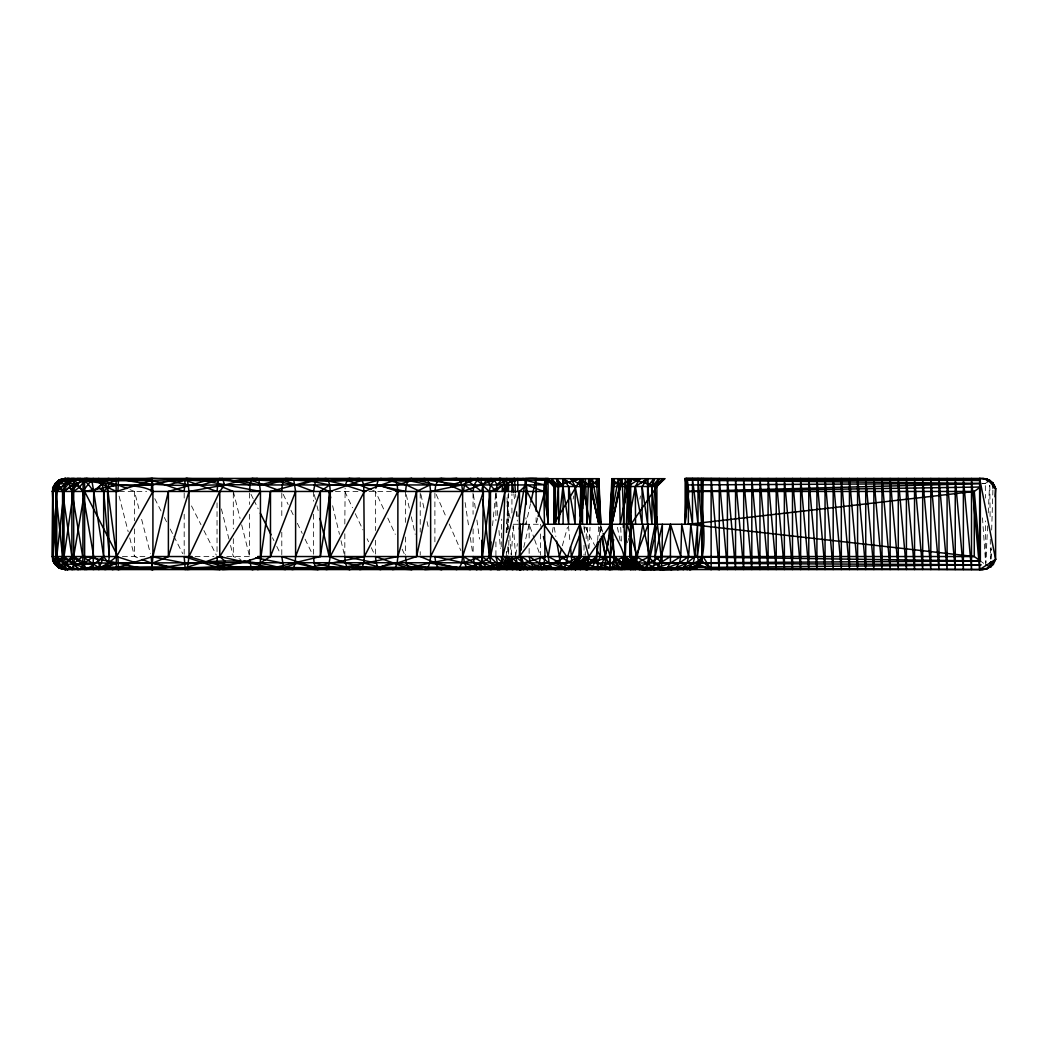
<?xml version="1.0" encoding="UTF-8"?>
<svg xmlns="http://www.w3.org/2000/svg" width="1048" height="1048" viewBox="0 0 1048 1048"><rect width="100%" height="100%" fill="white"/><g stroke="black" fill="none" stroke-linecap="round" stroke-linejoin="round"><path stroke-width="0.75" stroke-dasharray="5 3.75" d="M511.922 513.048L511.935 493.805M508.856 540.401L508.634 554.929L508.306 545.248M501.206 546.781L501.73 519.114M506.878 532.685L508.084 494.525M990.766 558.99L991.107 547.724M991.67 530.039L992.915 489.835M586.146 538.711L586.618 527.354M507.494 529.109L507.717 524.262L508.437 524.262M589.015 548.432L590.024 527.354M987.609 525.886L985.827 563.248L985.513 520.895M988.238 512.891L989.548 485.276M506.132 532.685L507.533 508.817L506.983 499.267M511.359 554.929L513.14 525.873M991.041 558.859L991.67 549.06M508.11 529.109L508.332 525.873M597.648 540.401L598.736 525.873M344.818 524L345.133 488.198M492.534 525.624L495.73 493.084M515.839 554.929L517.371 543.637M599.312 535.554L600.622 525.873M552.296 532.332L553.396 525.873M639.909 499.097L640.459 495.94M573.164 499.097L573.728 495.94M530.485 503.721L525.926 524.262L525.926 517.712M523.777 547.318L529.148 524.262L534.048 538.096M537.755 517.935L536.104 524.262L536.104 517.712M562.357 545.785L567.466 527.341M627.424 542.707L628.8 538.096M982.055 483.534L985.317 483.442L987.544 481.923M985.317 483.442L982.055 483.456L985.317 483.442L985.395 498.101M119.42 491.46L146.589 491.46M335.439 491.46L359.346 491.46M369.04 491.46L391.31 491.46M513.232 524.262L519.978 524.262M524.563 524.262L541.737 524.262M122.433 556.54L146.589 556.54M195.138 556.54L213.91 556.54M226.8 556.54L252.817 556.54M129.769 537.952L134.511 556.54L140.615 558.912M230.534 545.432L233.311 556.54L240.896 559.501M130.004 489.678L134.511 491.46L139.659 511.607M372.525 490.215L375.498 491.46L385.061 512.171M980.352 560.968L983.6 563.313M154.79 498.691L161.405 511.699M164.353 517.489L166.553 521.825M170.221 529.057L173.169 534.847M173.903 536.301L182.719 553.658M585.439 527.065L594.661 545.314M191.483 505.922L200.98 524.721M203.902 530.511L216.307 555.099M251.022 494.342L253.171 498.691M253.891 500.132L258.175 508.817M272.493 537.742L273.921 540.637M276.777 546.427L280.366 553.658M283.209 494.342L288.148 504.468M290.964 510.258L293.794 516.048M297.318 523.279L302.256 533.406M305.086 539.183L312.147 553.658M344.818 491.46L352.482 507.73M355.272 513.638L362.949 529.921M367.127 538.79L368.529 541.75M371.32 547.672L374.11 553.593M387.799 518.079L395.306 534.362M402.131 549.152L404.187 553.593M436.191 494.407L446.579 518.079M449.186 524L460.871 550.632M534.598 539.628L540.598 556.54M601.277 527.341L602.692 531.952M510.153 518.079L506.983 505.66M141.637 519.35L150.336 553.449M119.092 496.097L128.184 531.755M233.311 491.46L240.071 518.446M241.656 524.799L249.594 556.54L249.594 514.24M221.403 508.922L228.949 539.078M332.609 505.739L339.473 534.323M341.006 540.676L344.045 553.37M314.321 494.63L315.461 499.398M316.981 505.739L318.513 512.092M540.493 524.262L541.593 528.873M420.942 494.63L424.519 510.507M427.021 521.616L428.449 527.969M406.27 494.63L409.48 508.922M411.274 516.861L415.218 534.323M617.416 527.341L620.206 541.174M599.469 527.341L601.028 535.017M554.209 527.341L555.846 536.563M465.116 502.568L468.901 527.969M470.316 537.493L472.674 553.37M601.067 525.873L601.971 532.332M473.447 494.63L475.609 510.507M476.906 520.031L479.499 539.078M513.821 493.805L514.869 501.822M516.114 511.437L517.371 521.053M568.475 525.873L569.85 540.401M496.018 493.084L497.813 515.865M498.966 530.511L500.381 548.405M513.35 525.873L515.629 556.54M515.59 494.237L515.826 497.394M516.861 511.621L517.437 519.52M982.487 517.843L985.644 563.248M509.865 535.554L511.149 554.929M507.009 497.708L508.359 522.703M620.704 527.354L621.477 543.571M587.417 527.354L588.295 548.432M584.443 527.354L584.653 533.838M585.256 551.68L585.36 554.929M989.823 485.303L990.098 518M990.281 539.235L990.439 558.859M540.519 533.943L540.585 554.929M473.028 493.084L473.067 514.24M473.093 528.886L473.146 554.916M495.887 493.084L495.901 520.751M495.914 541.895L495.927 556.54M600.334 525.873L600.334 533.943M584.024 525.873L584.024 529.109M584.024 545.248L584.024 554.929M529.148 524.262L529.148 540.401M529.148 548.471L529.148 556.54M508.437 493.176L508.437 522.625M507.717 546.86L507.717 556.54M434.894 493.084L434.894 543.532M420.222 493.084L420.222 532.135M420.222 551.667L420.222 554.916M405.55 491.46L405.55 522.376M405.55 537.021L405.55 554.916M375.498 491.46L375.498 530.511M375.498 540.27L375.498 556.54M344.818 533.76L344.818 556.54M313.548 491.46L313.548 501.219M313.548 514.24L313.548 554.916M281.794 493.084L281.794 519.114M281.794 532.135L281.794 554.916M249.594 493.084L249.594 504.468M233.311 493.084L233.311 528.886M233.311 538.646L233.311 556.54M217.041 502.844L217.041 554.916M184.186 493.084L184.186 499.595M184.186 514.24L184.186 554.916M134.511 491.46L134.511 520.751M134.511 528.886L134.511 556.54M506.446 551.707L506.223 556.54L506.551 551.707M507.861 529.109L507.717 524.262L507.717 529.109"/><path stroke-width="1.5" d="M309.985 480.993L326.072 478.438L328.181 480.181L329.714 484.949L330.277 491.46L320.361 556.54L277.222 567.007L257.441 569.562L258.948 567.82L260.048 563.051L270.489 491.46L309.985 480.993L329.714 484.949L379.677 485.447L397.153 484.949L410.462 480.993L424.728 478.438L427.689 480.181L429.85 484.949L430.636 491.46L430.636 556.54L429.85 563.051L427.689 567.82C394.52 567.112 361.35 567.138 328.181 567.82C281.205 567.977 234.097 564.977 187.238 569.562L189.02 556.54L219.766 491.46L224.573 484.949L222.49 478.438L204.923 480.993L168.387 491.46L152.916 556.54L116.367 567.82L104.839 569.562L108.311 563.051L109.359 556.54L103.673 491.46L102.219 483.796L103.215 480.207L108.416 478.438L116.367 480.181L151.75 478.438L152.327 480.181L116.642 491.46L107.433 487.425L102.219 483.796L98.578 478.438L103.215 480.207L169.252 480.993L188.129 480.181L204.923 480.993L223.696 480.181L240.32 480.993L258.948 480.181L275.375 480.993L293.794 480.181L309.985 480.993L395.201 480.181L410.462 480.993L456.168 478.438L459.391 480.181L461.762 484.949L462.626 491.46L462.626 556.54L461.762 563.051L459.391 567.82L427.689 567.82L424.728 569.562L467.971 567.296L476.644 569.562L479.486 567.82L481.582 563.051L490.477 491.46C507.298 482.447 525.52 474.692 544.921 480.181L548.078 524.262L545.929 478.438C540.152 492.992 548.091 509.289 548.078 524.262L548.078 478.438L65.29 478.438L59.199 479.853L52.727 487.425L52.727 560.575L54.863 564.204L59.199 568.147L65.29 569.562L982.893 569.562L986.915 568.933L993.425 564.204L995.6 559.396L995.6 488.604C994.238 482.761 988.736 478.726 982.893 478.438L685.156 478.438L685.156 524.262C684.881 509.249 691.706 493.058 686.479 478.438L979.998 480.338M410.462 480.993L429.85 484.949L416.593 491.46L397.873 556.54L345.892 567.007L326.072 569.562L328.181 567.82L330.277 556.54L330.277 491.46L362.005 480.181L392.515 478.438L395.201 480.181L397.153 484.949L397.873 491.46L397.873 556.54L397.153 563.051L395.201 567.82L392.515 569.562L412.178 567.007L429.85 563.051L459.391 567.82L456.168 569.562L467.971 567.296L481.582 563.051L490.477 556.54L490.477 491.46M511.935 492.206L511.948 479.381L514.45 478.438L515.485 492.652M467.971 567.296L509.446 567.296L519.507 569.562L521.563 567.82L523.07 563.051L519.428 556.54L519.454 491.46L526.476 484.949L544.187 484.818L525.022 480.181L427.689 480.181L461.762 484.949L477.757 478.438L492.508 480.704L500.079 478.438L514.817 480.704M596.469 484.556L589.304 478.7L590.509 486.508L590.483 524.262L582.531 486.508L579.74 478.7L591.399 486.508L598.225 521.118M605.364 569.562L605.364 556.54L619.329 486.508L630.988 478.7L627.634 486.508L628.211 524.262L635.298 486.508L647.612 478.7L647.625 524.262L642.096 486.508L647.612 478.7L647.769 484.949M689.977 569.562L698.335 566.51L719.269 569.562L711.134 478.438L711.134 569.562L699.959 564.911L689.178 569.562L695.636 567.82L700.352 563.051L702.081 556.54L701.61 478.438C698.924 506.525 709.391 537.978 699.959 564.911L689.977 569.562L693.134 569.182L698.335 566.51L700.352 563.051L698.571 560.994L697.313 556.54L697.536 524.262L694.798 556.54L687.095 563.051L675.764 567.82L662.755 569.562L667.17 567.82L670.406 563.051L670.484 524.262L680.794 556.54L679.445 563.051L675.764 567.82L670.733 569.562L683.034 567.82L698.571 560.994L702.081 556.54L703.182 478.438M580.068 486.835L580.147 478.7L553.829 486.508L545.956 478.7L598.853 478.7L600.845 524.262L599.967 519.546M152.327 480.181L152.916 491.46L116.642 556.54L108.311 563.051L103.673 556.54L93.704 491.46L102.219 483.796L93.18 478.438L91.713 479.853L93.704 491.46L93.18 569.562L99.508 568.147L108.311 563.051L152.759 563.051L168.387 556.54L189.02 491.46L224.573 484.949L240.32 480.993L257.441 478.438L258.948 480.181L260.441 491.46L260.441 556.54C213.085 575.221 161.484 563.3 112.202 569.562L116.367 567.82L116.105 478.438M514.45 478.438L506.734 480.181L502.333 484.949L502.254 491.46L506.158 484.949L511.948 479.381L513.612 492.206M557.706 485.394L551.379 478.7L555.663 486.508L547.803 478.7L553.829 486.508L580.893 478.7L579.321 556.54L566.903 569.562L580.893 556.54L580.147 524.262L585.413 478.7L587.286 524.105M582.754 508.529L583.081 486.508L579.74 478.7L590.509 486.508L598.853 524.262L598.853 478.7L590.509 486.508M588.766 556.54L579.924 524.262C572.771 538.803 567.937 554.353 564.296 569.562L575.352 567.296L587.168 569.562L588.766 556.54L610.971 524.262L610.224 569.562L597.923 567.296L575.352 567.296L541.711 569.562L531.009 567.296L509.446 567.296L497.787 569.562L488.394 567.296L476.644 569.562M477.757 478.438L480.587 480.181L482.656 484.949L483.403 491.46L482.342 556.54L461.762 563.051M277.222 567.007C235.997 556.029 192.937 562.082 151.75 569.562L152.916 556.54L152.916 491.46C137.367 482.211 118.634 488.944 103.215 480.207L107.433 487.425L116.642 556.54L135.166 562.553M591.242 492.796L591.399 486.508L589.304 478.7M541.711 569.562L543.349 567.82L544.986 556.54L543.899 491.46L526.476 484.949L250 484.949L233.861 480.822L219.464 478.438L218.246 480.181L217.041 491.46L185.103 480.181L152.34 478.438L151.122 491.46L332.308 491.46M563.104 524.262L563.104 478.7L569.955 483.036M685.156 524.262L687.423 480.181L980.404 483.39L688.104 484.949L685.156 524.262L686.479 478.438M705.343 568.055L982.893 569.562L990.504 567.02L990.661 562.2M992.967 488.224L993.124 483.403L989.784 480.403L982.893 478.438M497.787 569.562L500.25 567.82L502.044 563.051L502.699 556.54L504.9 491.46L504.258 484.949L502.49 480.181L500.079 478.438M620.22 489.652L620.22 486.508L611.875 478.7L611.875 524.262L614.272 556.54L624.883 569.562L622.093 556.54L635.284 569.562L629.822 556.54L631.001 524.262L656.899 486.508L664.76 478.7L611.875 478.7L609.884 524.262L614.272 556.54L630.464 569.562L625.302 556.54L627.909 478.7L631.001 524.262L631.394 556.54L643.826 569.562L693.134 569.182L660.161 569.562L653.153 567.82L647.494 563.051L636.071 556.54L632.927 524.262L629.259 536.563M55.164 483.796L52.727 491.46L52.4 556.54L54.863 564.204L65.29 569.562L60.417 568.147L58.007 564.204L55.806 556.54L52.4 491.46L55.164 483.796L60.928 479.853L65.487 478.438L59.199 479.853L54.863 483.796L62.566 556.54L80.159 569.562L82.831 564.204L83.106 479.853L80.159 478.438L74.67 479.853L68.317 483.796L62.566 491.46L62.566 556.54L64.452 568.147L67.334 569.562L60.417 568.147L54.863 564.204L52.4 556.54L52.727 487.425M508.201 491.355L508.437 485.001L506.158 484.949L504.468 491.46M580.893 478.7L553.829 524.262L555.335 486.508L551.379 478.7L558.44 486.508L558.715 524.262L562.92 486.508L556.527 478.7L558.44 486.508L555.597 524.262L555.335 486.508L547.803 478.7M586.749 524.105L588.622 478.7L598.853 524.262L596.456 478.7L598.853 486.508L600.845 524.262M623.298 527.354L625.302 478.7L630.569 524.262L631.394 556.54L644.415 569.562M660.161 569.562L662.061 563.051L662.362 524.262L655.144 556.54L654.62 563.051L653.153 567.82L651.149 569.562L645.411 567.82L623.311 556.54L622.106 567.82L620.914 569.562L609.897 567.82L597.203 563.051L584.024 556.54L585.452 567.82L586.867 569.562L573.662 567.82L560.195 563.051L548.196 556.54L543.427 536.563M420.222 556.54L435.758 563.051L453.64 567.178L470.408 569.562L466.936 567.82L464.395 563.051L463.465 556.54L474.259 563.051L486.613 567.82L500.027 569.562L494.761 567.82L490.923 563.051L489.508 556.54L489.206 491.46L477.141 480.181L470.408 478.438L466.936 480.181L464.395 484.949L463.465 491.46L438.103 480.181L392.712 480.822L349.587 478.438L347.202 480.181L345.447 484.949L317.754 478.438L315.658 480.181L313.548 491.46L283.602 480.181L252.62 478.438L251.114 480.181L250 484.949C206.063 483.613 161.497 489.599 118.516 478.438L117.913 491.46L52.4 491.46L54.863 483.796L60.417 479.853L65.29 478.438M590.168 524.105L592.343 478.7L598.788 513.258M597.53 542.013L596.456 556.54L598.578 569.562C615.543 542.484 605.901 508.084 614.272 478.7L611.875 524.262L622.093 478.7L625.302 556.54L635.284 569.562M556.658 541.174L559.37 556.54L571.998 563.051L585.452 567.82L598.159 569.562L597.609 567.82L424.414 567.178L411.432 569.562L363.787 567.178L332.53 567.178L317.754 569.562L268.432 567.178L235.748 567.178L219.464 569.562L169.435 567.178L135.978 567.178L118.516 569.562L117.913 556.54L52.4 556.54L52.727 560.575L55.164 564.204L65.487 569.562L59.199 568.147L55.164 564.204L52.727 556.54L56.762 491.46L60.928 479.853L67.91 478.438C62.186 481.857 55.256 484.779 52.727 491.46L58.898 483.796M249.594 491.46L250 484.949M985.749 564.872L990.504 567.02L990.832 562.121M995.063 496.778L995.6 488.604L992.875 483.089M580.278 516.127L582.819 478.7L583.461 498.154M345.984 485.447L364.39 491.46L379.677 485.447L397.873 491.46L364.39 556.54L311.819 567.007L291.999 569.562L293.794 567.82L295.117 563.051L295.602 556.54L295.602 491.46L293.794 480.181L291.999 478.438L275.375 480.993L260.048 484.949L240.32 480.993M461.762 484.949L430.636 491.46L416.593 556.54L397.153 563.051L379.363 567.007L359.608 569.562L362.005 567.82L363.748 563.051L364.39 556.54L363.748 484.949L362.005 480.181L359.608 478.438L328.181 480.181M466.936 567.82L481.425 569.562L477.285 567.82L474.259 563.051L473.146 556.54L483.141 563.051L494.761 567.82L507.324 569.562L501.625 567.82L489.508 556.54L490.949 541.895M117.166 555.099L84.626 491.46L74.526 483.796L72.129 479.853L72.273 478.438L65.408 479.853L56.762 556.54L54.902 560.575L55.164 564.204L60.928 568.147L65.487 569.562M54.902 487.425L56.762 491.46L56.762 556.54L60.928 568.147L67.91 569.562L65.408 568.147L65.605 564.204L64.033 556.54L74.526 483.796L84.626 480.966L151.737 480.181L184.186 491.46L185.103 480.181L186.02 478.438L233.861 480.822L251.114 480.181L281.794 491.46L282.279 484.949L283.602 480.181L285.41 478.438L330.709 480.822L347.202 480.181L371.031 489.599M375.852 488.198L378.171 480.181L380.83 478.438L406.336 484.949L420.222 491.46M488.394 567.296L519.428 556.54L527 491.46L526.476 484.949L525.022 480.181L523.031 478.438M506.525 491.316L506.957 478.438L501.272 480.181L497.119 484.949L495.887 491.46L486.364 480.181L481.281 478.438L477.141 480.181L474.128 484.949L473.015 491.46L464.395 484.949L435.758 484.949L411.432 478.438L392.712 480.822M258.948 567.82L222.49 569.562L224.036 566.523L224.744 560.994L219.766 556.54L219.766 491.46M434.894 491.46L435.758 484.949L438.103 480.181L441.313 478.438L466.936 480.181L506.734 480.181L511.948 479.381M697.313 556.54L701.623 524.262L698.02 478.438L698.02 524.262L692.492 478.438L692.492 524.262L685.156 478.438M519.323 529.109L519.978 524.262L521.301 550.095M598.434 542.013L596.456 556.54L592.002 569.562M611.875 524.262L621.425 478.7L611.875 486.508L656.899 486.508L662.912 478.7L655.052 486.508L655.144 556.54L662.061 563.051L980.849 564.833M52.4 491.46L54.863 483.796L74.526 483.796L64.033 491.46L64.033 556.54L60.522 560.575L58.898 564.204L65.408 568.147L72.273 569.562L72.129 568.147L74.526 564.204L73.688 556.54L73.688 491.46L68.945 487.425L64.033 491.46L60.522 487.425L72.129 479.853L78.063 478.438L84.626 480.966L117.992 484.949L151.279 484.949M56.762 556.54L65.605 564.204L73.688 556.54L84.626 491.46L117.992 484.949L127.005 488.499M551.759 535.554L548.196 556.54L549.217 563.051L552.008 567.82L555.82 569.562L542.55 567.82L530.511 563.051L521.629 556.54L523.122 563.051L527.21 567.82L532.79 569.562L521.616 567.82L512.944 563.051L508.608 556.54L510.337 563.051L514.227 567.82L520.738 569.562L513.428 567.82L506.42 563.051L501.023 556.54L502.647 563.051L507.075 567.82L513.127 569.562L501.625 567.82L490.923 563.051L481.87 556.54L481.818 540.27M519.179 516.363L525.926 478.438L525.926 504.625M609.884 524.262L618.386 478.7L619.158 494.918M629.429 517.974L630.66 511.673M613.669 539.628L610.224 556.54L609.569 569.562L599.102 568.042M623.56 508.529L625.211 500.669M626.206 495.94L630.988 478.7L620.22 486.508M568.658 569.562L580.893 556.54L575.444 569.562L588.622 556.54L585.832 569.562L596.456 556.54L580.251 569.562L585.413 556.54L571.54 569.562L580.893 556.54L579.714 524.262L579.321 556.54L566.3 569.562M489.206 491.46L490.608 484.949L494.446 480.181L499.686 478.438L501.272 480.181M490.477 556.54L504.9 491.46M530.838 502.136L536.104 478.438L536.104 511.162M55.806 556.54L64.255 564.204L74.028 569.562L71.88 556.54L71.88 491.46L74.67 479.853L74.028 478.438L67.386 479.853L58.007 483.796L55.806 491.46L55.806 556.54L54.26 560.575L58.007 564.204L64.452 568.147M652.288 486.508L654.188 478.7L647.599 486.508L652.013 524.262L651.961 486.508L654.188 478.7L649.629 484.281M502.699 556.54L519.454 491.46M538.174 516.363L548.078 478.438M621.425 478.7L619.329 486.508L620.246 524.262L627.634 486.508L639.804 478.7L638.389 481.294M561.505 548.864L559.37 556.54L560.195 563.051L562.435 567.82L565.501 569.562L552.008 567.82L539.261 563.051L529.148 556.54L530.511 563.051L534.231 567.82L539.314 569.562L527.21 567.82L517.227 563.051L515.629 556.54L523.122 563.051L534.231 567.82L547.03 569.562L542.55 567.82L539.261 563.051L540.598 556.54L549.217 563.051L562.435 567.82L575.915 569.562L573.662 567.82L571.998 563.051L570.466 546.86M670.484 524.262L661.118 556.54L660.122 563.051L657.397 567.82L653.69 569.562L667.17 567.82L679.445 563.051L688.588 556.54L690.842 524.262L694.798 556.54L693.2 563.051L688.837 567.82L682.877 569.562L694.85 566.523L702.186 560.994L711.134 569.562L702.998 556.54L700.352 563.051M483.403 491.46L462.626 556.54L429.85 563.051M116.577 563.051L105.442 567.82L98.578 569.562L103.673 556.54L103.673 491.46L107.433 487.425L109.568 483.089L116.367 480.181M295.602 556.54L320.361 491.46L329.714 484.949M260.048 563.051L270.489 556.54L295.602 491.46M581.155 531.598L571.396 556.54L584.404 563.051L597.609 567.82L597.203 563.051L600.334 556.54L600.334 538.79M58.007 483.796L62.566 491.46L59.317 487.425L58.007 483.796L60.417 479.853L69.142 478.438L67.386 479.853L62.566 491.46L71.88 556.54L82.831 564.204L86.801 569.562L103.673 556.54M430.636 556.54L462.626 491.46L492.508 480.704M330.277 556.54L364.39 491.46M631.001 524.262L630.569 478.7L656.899 486.508L656.899 524.262L655.052 486.508L659.336 478.7L651.961 486.508L655.131 524.262L647.494 563.051L645.411 567.82L642.542 569.562L634.014 567.82L610.224 556.54L603.163 533.484M635.56 524.262L635.298 486.508L639.804 478.7L637.223 480.429M134.078 485.447L152.759 484.949L169.252 480.993L187.238 478.438L189.02 491.46L189.02 556.54L205.984 561.715L219.766 556.54L260.441 491.46L204.923 480.993M580.251 569.562L588.622 556.54M990.465 562.121L990.504 567.02L995.6 559.396L979.644 478.438L987.347 479.224L993.124 483.403M699.959 564.911L695.636 567.82L686.794 569.562L694.85 566.523L698.571 560.994M99.508 568.147L98.617 560.575L93.704 556.54L82.687 491.46L91.713 479.853L102.219 483.796L93.704 491.46L87.967 483.796L83.106 479.853L77.749 483.796L71.88 491.46L82.687 556.54L99.508 568.147L152.327 567.82M698.335 566.51L702.186 560.994M519.428 556.54L543.899 524.262L702.998 524.262M575.444 569.562L585.413 556.54M62.566 556.54L59.317 560.575L58.007 564.204L67.334 569.562M64.255 564.204L71.88 556.54M59.317 487.425L55.806 491.46L54.26 487.425M653.297 485.394L659.336 478.7L655.393 486.508L662.912 478.7M60.522 487.425L56.762 491.46L65.605 483.796M495.887 491.46L502.333 484.949M990.504 567.02L993.425 564.204M72.862 564.204L82.687 556.54M655.052 486.508L664.76 478.7M73.688 491.46L79.19 487.425L84.626 480.966L72.129 479.853M93.704 556.54L82.831 564.204M980.417 483.573L688.353 491.46L688.353 524.262L974.273 491.46L980.352 487.032L980.352 560.968L662.061 563.051M987.544 481.923L989.784 480.403L986.522 480.39L989.784 480.403M630.765 484.766L628.184 486.508L628.197 505.385M68.945 487.425L74.526 483.796M640.904 483.036L647.612 478.7M670.419 556.54L660.122 563.051L643.695 569.562L657.397 567.82L670.406 563.051L680.794 556.54L681.737 524.262L688.588 556.54L687.095 563.051L683.034 567.82L677.493 569.562L694.85 566.523L695.636 567.82M411.432 478.438L408.484 480.181L406.336 484.949L405.55 491.46L376.219 484.949M519.507 569.562L531.009 567.296L543.349 567.82L566.745 556.54L543.899 524.262L527 491.46M506.734 480.181L497.119 484.949L494.446 480.181L491.08 478.438L486.364 480.181L482.905 484.949L481.648 491.46L466.936 480.181L449.998 485.276M83.106 479.853L86.801 478.438L91.713 479.853L59.199 479.853M411.432 569.562L375.498 556.54L376.219 563.051L378.171 567.82L392.122 562.724L693.2 563.051L694.85 566.523M379.677 485.447L395.201 480.181M378.171 567.82L380.83 569.562L363.787 567.178L349.587 569.562L332.53 567.178L315.658 567.82L281.794 556.54L283.602 567.82L298.968 562.724L392.122 562.724M587.168 569.562L597.923 567.296L610.866 563.051L624.294 556.54L627.202 524.262L637.25 556.54L636.673 563.051L635.114 567.82L632.992 569.562L646.655 567.82L648.804 563.051L657.384 524.262L661.118 556.54L648.804 563.051L635.114 567.82L621.765 569.562C630.516 554.392 613.958 538.777 610.971 524.262M575.352 567.296L610.971 556.54M531.009 567.296L544.554 563.051L566.418 563.051L579.963 556.54L579.924 524.262M509.446 567.296L544.986 556.54M283.602 567.82L285.41 569.562L268.432 567.178L252.62 569.562L235.748 567.178L218.246 567.82L184.186 556.54L185.103 567.82L201.583 562.724L298.968 562.724M360.617 485.276L378.171 480.181M167.392 485.276L185.103 480.181M297.894 485.276L315.658 480.181M200.469 485.276L218.246 480.181M265.799 485.276L283.602 480.181M116.577 484.949L107.433 487.425L109.359 556.54M72.273 569.562L65.605 564.204L72.129 568.147L78.063 569.562L84.626 567.793L100.254 567.191L135.978 567.178L152.34 569.562L169.435 567.178L186.02 569.562L185.103 567.82M118.214 480.181L84.626 478.438L84.626 569.562L100.254 567.191L117.992 563.051L201.583 562.724M405.55 556.54L406.336 563.051L424.414 567.178L441.313 569.562L453.64 567.178M610.224 569.562L623.023 567.82L636.673 563.051L649.603 556.54L642.83 524.262L637.25 556.54L623.953 563.051L610.604 567.82L597.923 567.296M134.052 480.822L152.34 478.438M233.861 480.822L252.62 478.438M422.711 480.822L441.313 478.438M330.709 480.822L349.587 478.438M135.978 567.178L117.992 563.051L84.626 563.038L74.526 564.204L64.033 556.54M424.414 567.178L408.484 567.82L406.336 563.051M980.352 487.032L688.353 491.46L974.273 491.46L980.352 560.968L662.362 556.54M596.797 549.532L600.334 556.54L610.133 563.051L622.106 567.82L631.97 569.562L634.014 567.82L636.071 556.54L648.267 524.262L648.267 556.54L654.62 563.051L661.262 567.82L980.863 564.911M625.302 556.54L639.188 569.562L693.134 569.182M525.022 480.181L544.921 480.181M598.853 486.508L553.829 486.508L553.829 524.262M362.582 491.46L365.804 491.46M396.065 491.46L543.899 491.46M519.402 524.262L524.262 524.262M152.34 569.562L151.122 556.54L192.007 556.54M218.665 556.54L221.927 556.54M257.651 556.54L974.273 556.54L980.352 560.968M54.863 564.204L93.01 564.204M599.142 567.82L688.837 567.82M687.423 480.181L979.972 480.403M661.262 567.82L697.182 568.016M688.353 524.262L974.273 556.54L974.273 491.46M100.254 567.191L118.516 569.562M456.168 478.438L470.88 480.704M151.122 556.54L184.435 563.051M84.626 556.54L117.992 563.051M515.066 567.82L523.804 569.562L517.542 567.82L510.337 563.051L507.717 556.54L509.472 563.051L514.227 567.82L521.511 569.562L515.066 567.82L510.337 563.051M255.817 557.785L282.279 563.051M275.375 480.993L295.117 484.949M169.252 480.993L188.784 484.949M376.219 563.051L344.818 556.54L345.447 563.051L347.202 567.82L349.587 569.562M152.759 563.051L171.138 567.007M219.766 556.54L242.992 561.715M313.548 556.54L314.112 563.051L332.53 567.178M268.432 567.178L250 563.051L243.935 560.693M363.787 567.178L345.447 563.051L329.177 556.54L320.033 518.446M217.041 556.54L217.368 563.051L235.748 567.178M169.435 567.178L151.279 563.051L142.135 559.501M295.117 563.051L311.819 567.007M329.714 563.051L345.892 567.007M363.748 563.051L379.363 567.007M397.153 563.051L412.178 567.007M205.984 561.715L224.036 566.523M639.188 569.562L629.822 556.54L630.569 524.262L629.822 478.7L656.899 486.508M84.626 567.793L74.526 564.204L78.063 569.562M217.368 484.949L233.311 491.46M314.112 484.949L329.177 491.46L330.709 497.8M554.575 562.828L565.514 567.82M441.313 569.562L438.103 567.82L435.758 563.051L434.894 556.54L464.395 563.051L477.285 567.82L491.342 569.562L486.613 567.82L483.141 563.051L481.87 556.54M73.688 556.54L84.626 563.038M67.91 569.562L58.898 564.204L54.902 560.575L52.727 556.54M574.972 481.294L570.924 478.7L575.182 486.508L582.505 524.262L582.531 486.508L570.924 478.7L572.418 481.294M580.382 484.766L583.081 486.508L584.312 492.796M563.104 478.7L575.182 486.508L575.156 524.262L568.632 486.508L563.104 478.7L563.117 484.949M98.617 487.425L103.673 491.46M545.956 478.7L555.663 486.508M317.754 569.562L315.658 567.82L314.112 563.051M509.472 563.051L506.223 556.54L508.699 563.051L514.227 567.82M643.826 569.562L629.822 556.54L642.057 569.562M508.699 563.051L513.428 567.82L519.887 569.562L511.031 567.82L502.647 563.051L495.927 556.54L497.446 563.051L507.075 567.82L517.332 569.562L511.031 567.82L506.42 563.051L504.73 556.54M987.347 479.224L995.6 488.604M252.62 569.562L251.114 567.82L249.804 559.802M561.243 484.281L556.527 478.7L558.754 486.508M74.67 479.853L82.687 491.46M219.464 569.562L217.368 563.051M622.093 556.54L630.464 569.562M629.822 478.7L631.472 481.451M601.329 536.563L605.364 556.54L612.137 569.562L614.272 556.54L618.713 569.562M260.323 513.153L271.065 534.847M71.88 491.46L67.386 479.853M585.243 497.512L587.404 508.529M580.147 511.673L581.037 516.389M635.298 486.508L642.096 524.262L642.096 486.508M562.92 486.508L568.632 524.262L568.632 486.508M602.417 535.554L605.364 556.54M482.604 499.398L489.508 556.54M506.158 484.949L506.669 491.46L508.437 485.001L508.437 491.538M656.585 516.389L656.899 524.262M979.644 478.438L979.644 569.562L986.915 568.933L995.6 559.396L979.644 569.562L971.509 478.438L971.509 569.562L963.374 478.438L963.374 569.562L955.239 478.438L955.239 569.562L947.091 478.438L947.091 569.562L938.956 478.438L938.956 569.562L930.82 478.438L930.82 569.562L922.685 478.438L922.685 569.562L914.55 478.438L914.55 569.562L906.415 478.438L906.415 569.562L898.28 478.438L898.28 569.562L890.145 478.438L890.145 569.562L882.01 478.438L882.01 569.562L873.862 478.438L873.862 569.562L865.727 478.438L865.727 569.562L857.591 478.438L857.591 569.562L849.456 478.438L849.456 569.562L841.321 478.438L841.321 569.562L833.186 478.438L833.186 569.562L825.051 478.438L825.051 569.562L816.916 478.438L816.916 569.562L808.781 478.438L808.781 569.562L800.633 478.438L800.633 569.562L792.498 478.438L792.498 569.562L784.363 478.438L784.363 569.562L776.227 478.438L776.227 569.562L768.092 478.438L768.092 569.562L759.957 478.438L759.957 569.562L751.822 478.438L751.822 569.562L743.687 478.438L743.687 569.562L735.552 478.438L735.552 569.562L727.404 478.438L727.404 569.562L719.269 478.438L719.269 569.562M517.778 478.438L517.778 491.525M416.593 491.46L416.593 556.54M329.177 491.46L329.177 556.54M320.361 491.46L320.361 556.54M270.489 491.46L270.489 556.54M168.387 491.46L168.387 556.54M527.589 569.562L517.542 567.82L512.944 563.051L511.267 556.54L521.616 567.82L527.589 569.562"/></g></svg>
